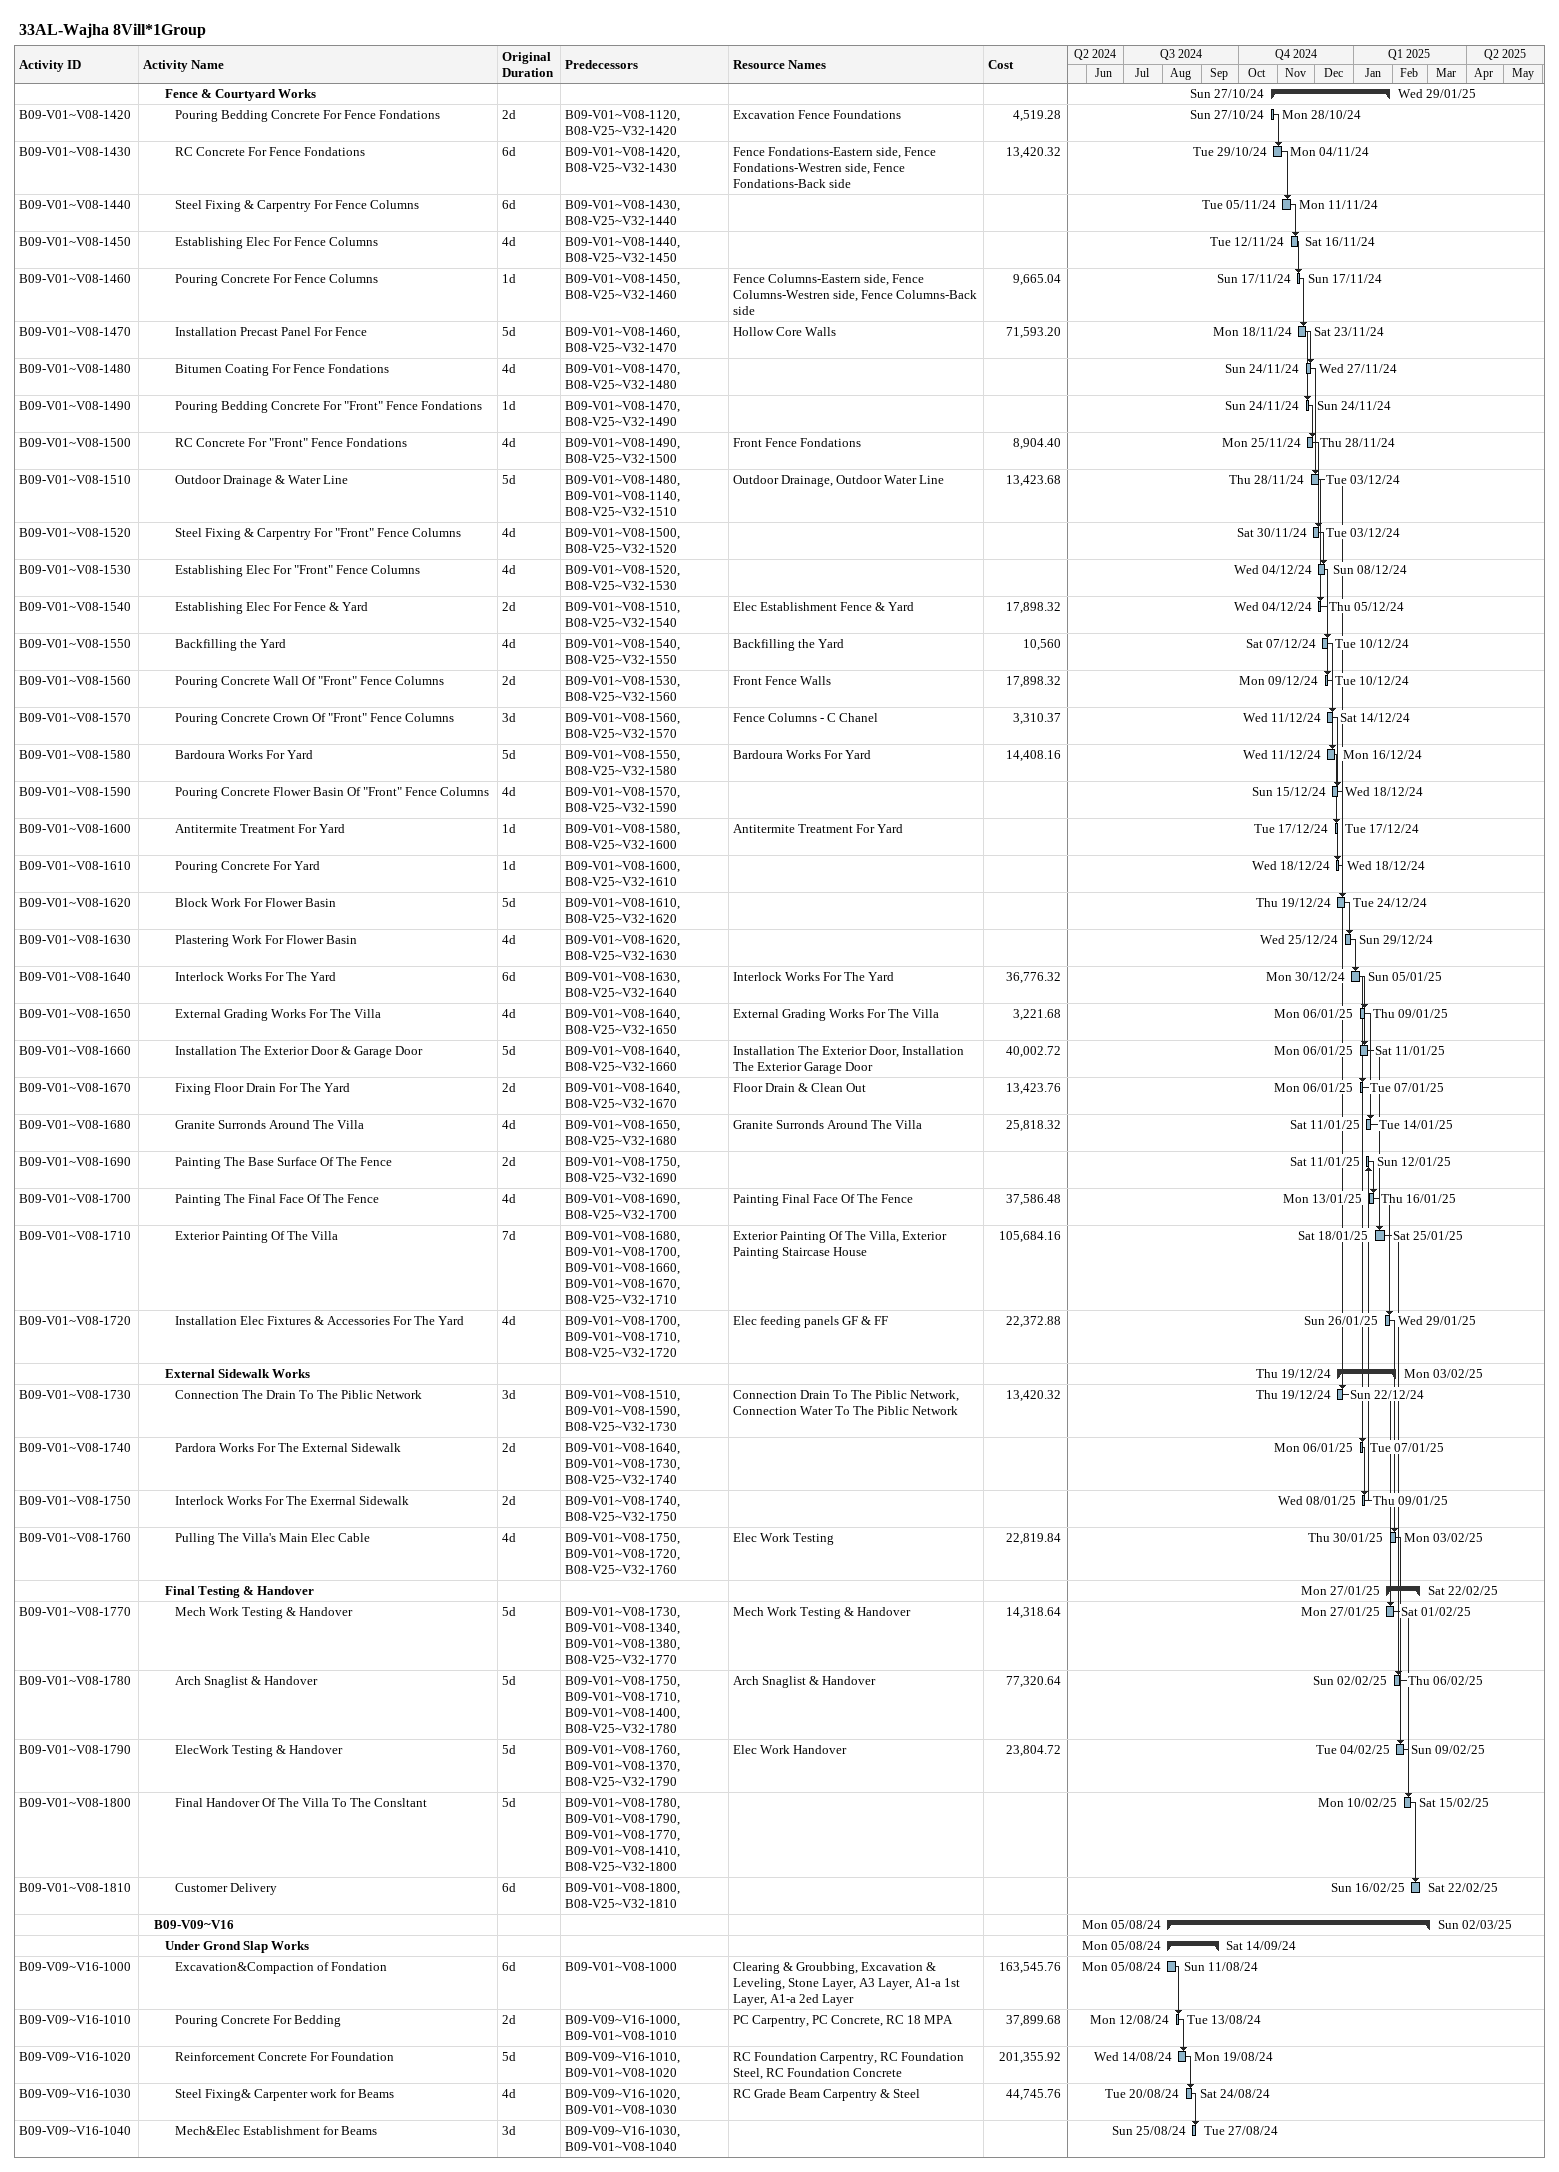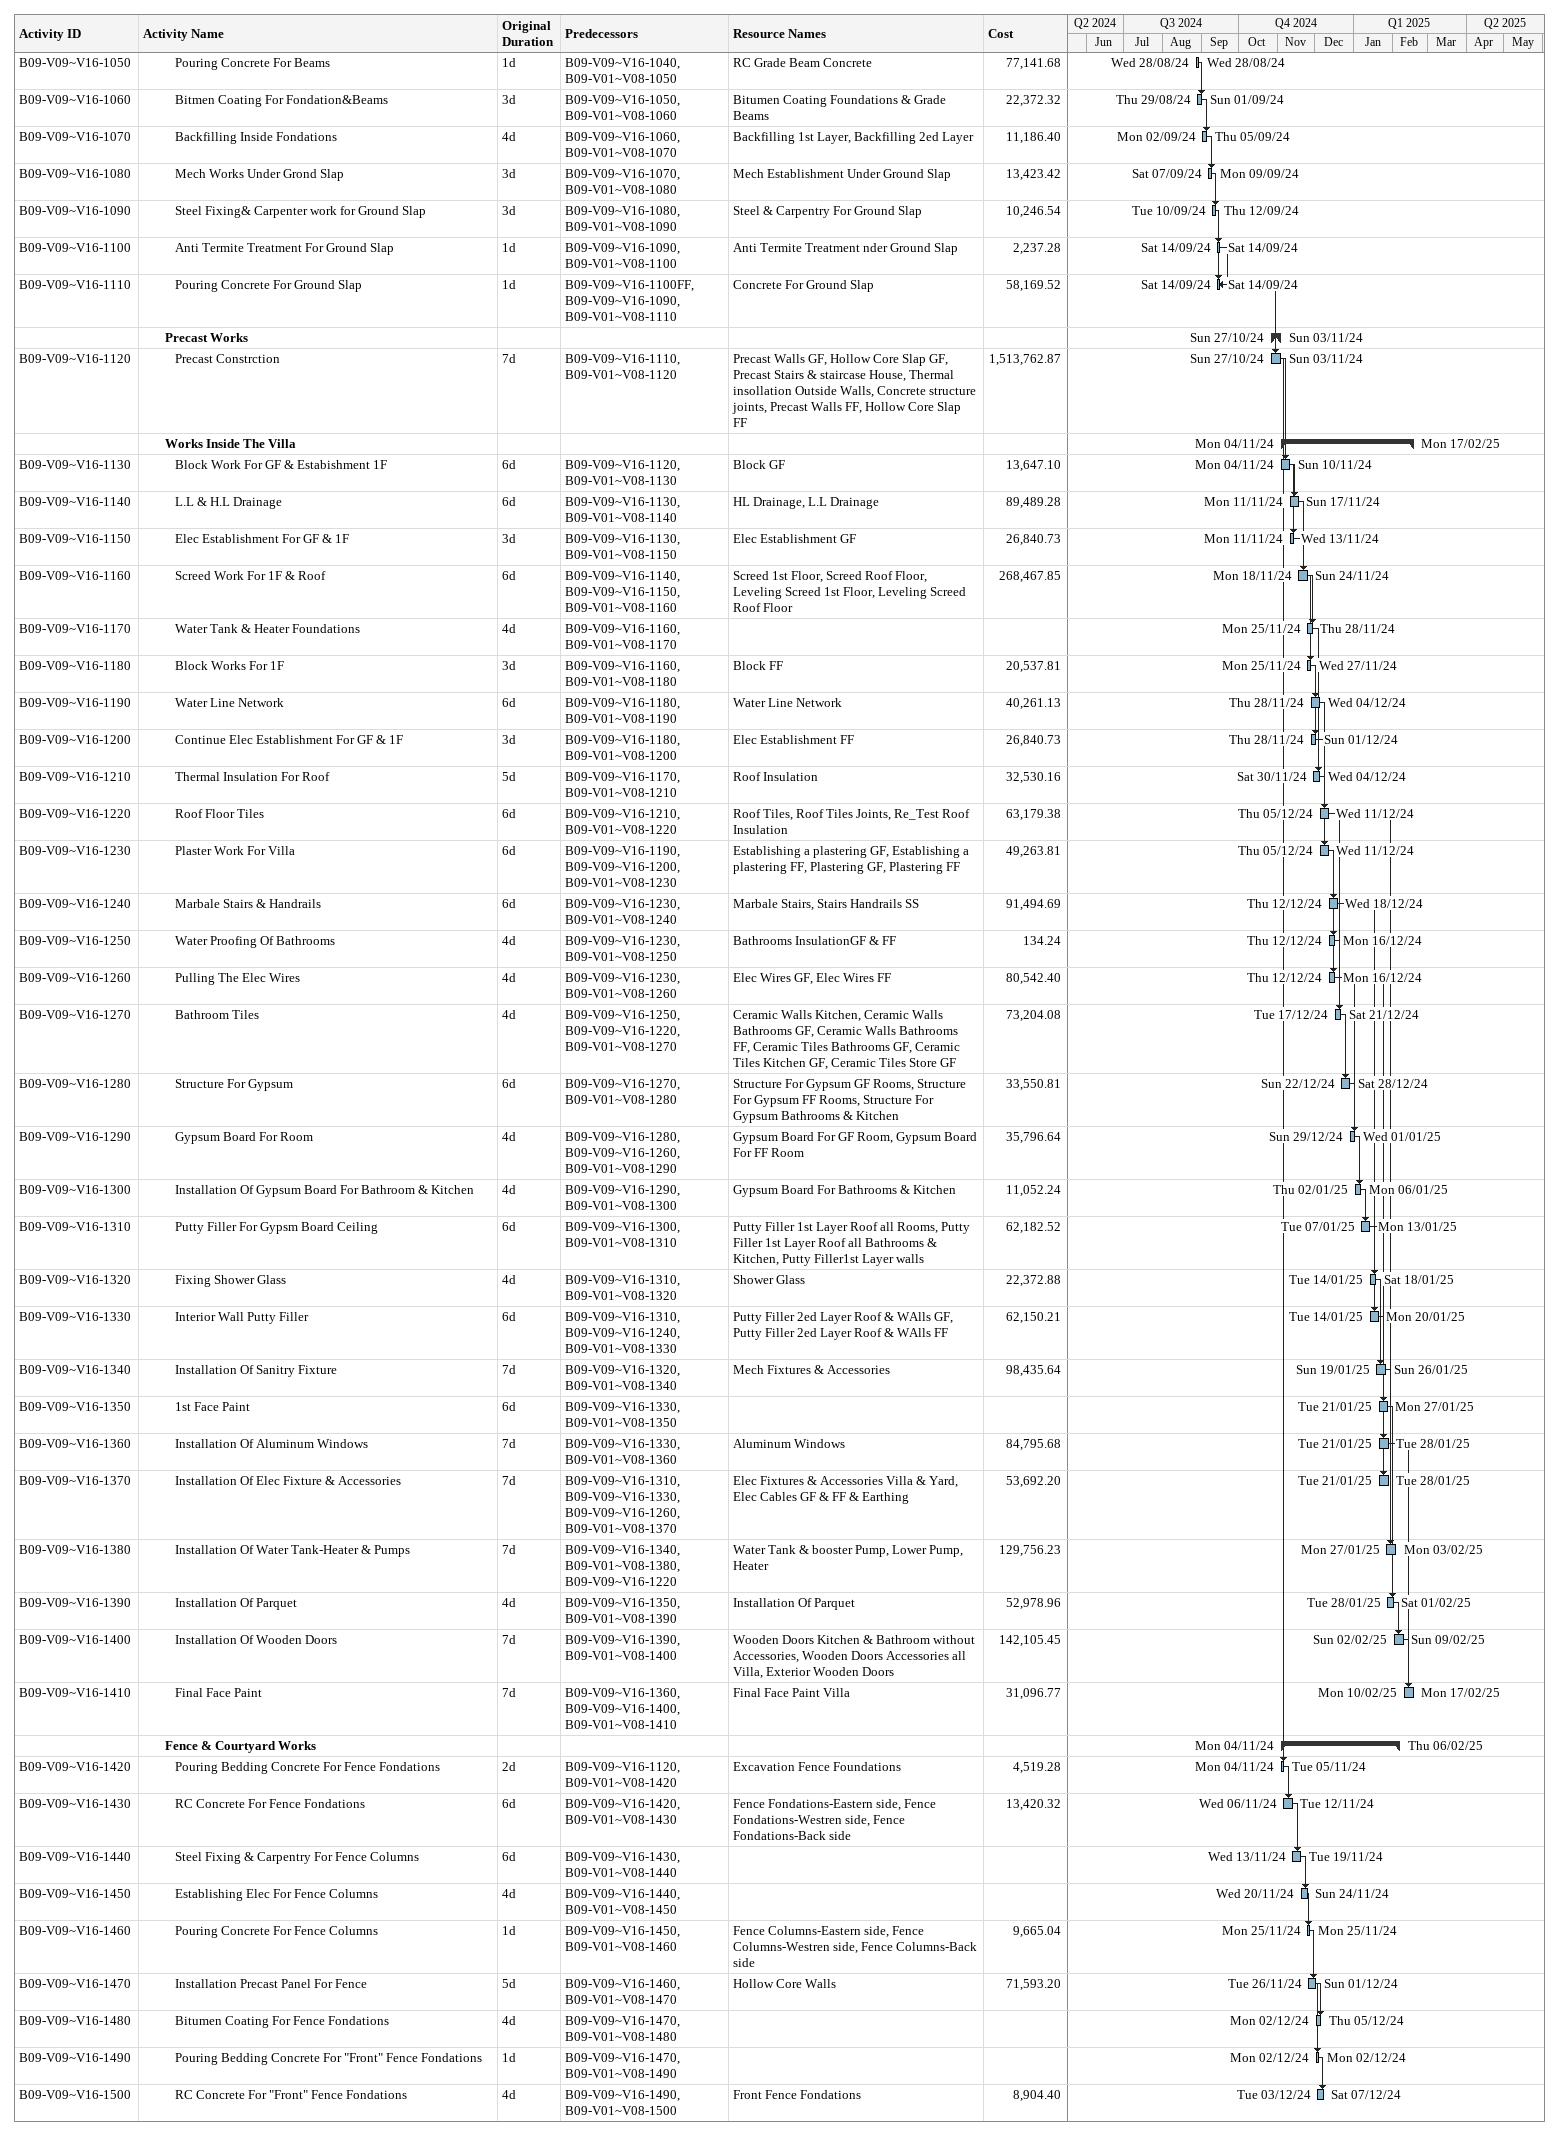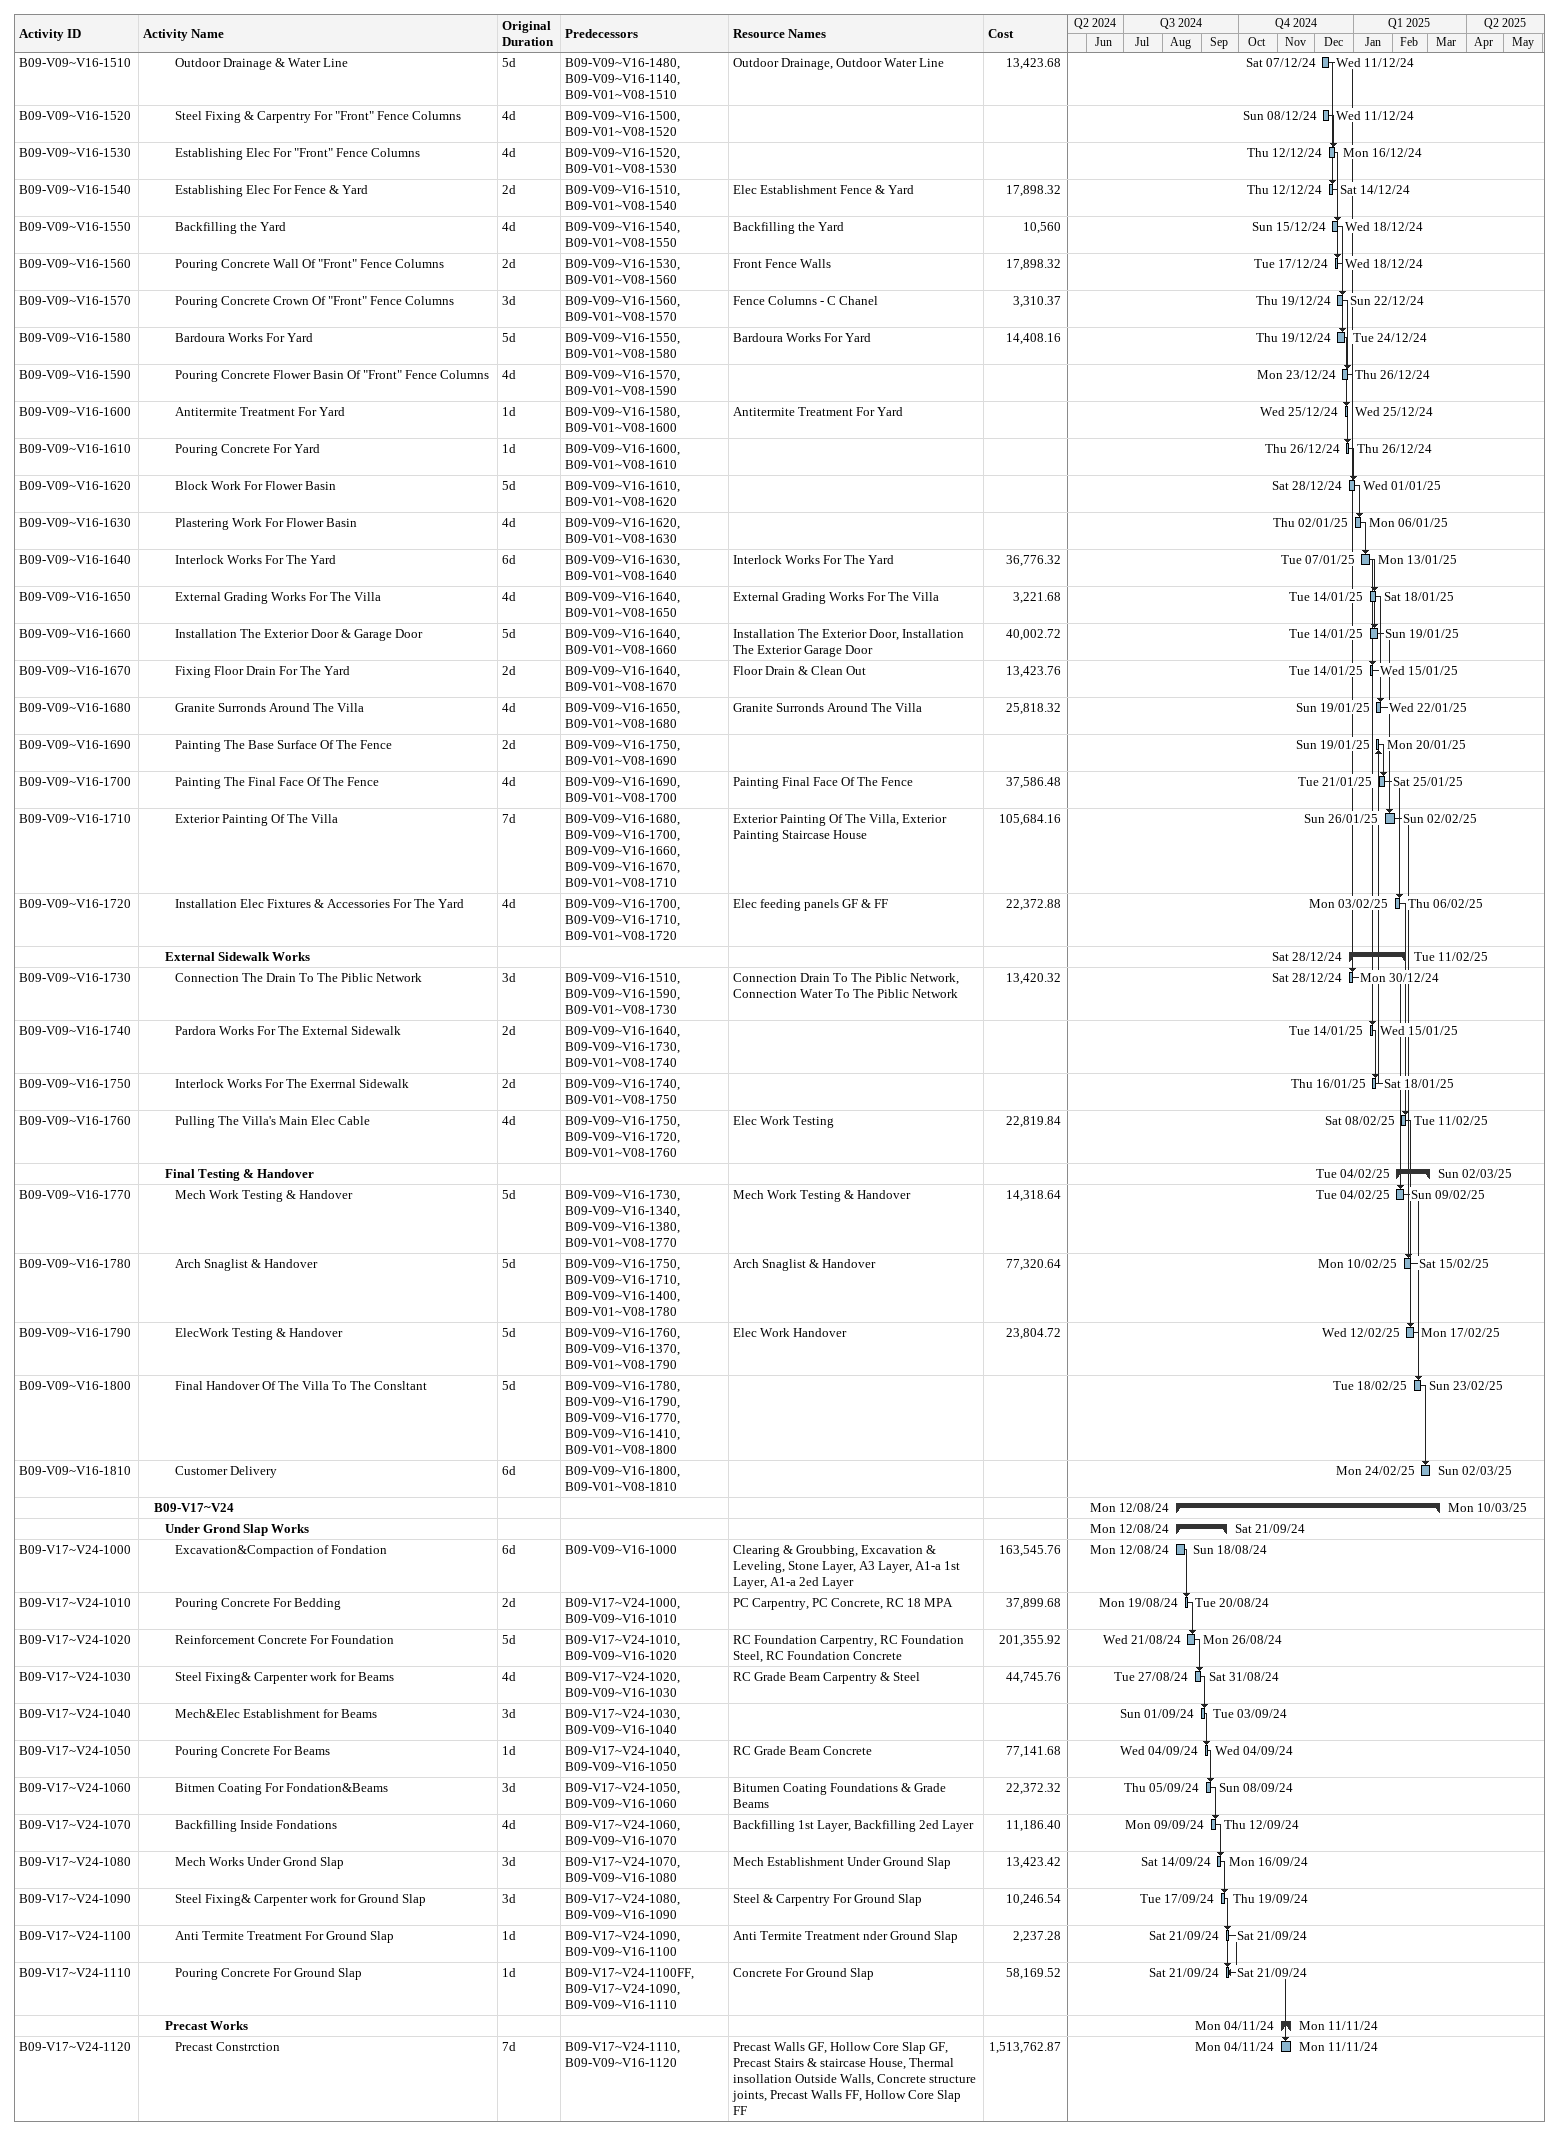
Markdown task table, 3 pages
33AL-Wajha 8Vill*1Group

| ID | Level | Task | Original duration | Start | Finish | Predecessors | Resources | Cost |
|---|---|---|---|---|---|---|---|---|
|  | 3 | **Fence & Courtyard Works** |  | 2024-10-27 | 2025-01-29 |  |  |  |
| B09-V01~V08-1420 | 4 | Pouring Bedding Concrete For Fence Fondations | 2d | 2024-10-27 | 2024-10-28 | B09-V01~V08-1120, B08-V25~V32-1420 | Excavation Fence Foundations | 4519.28 |
| B09-V01~V08-1430 | 4 | RC Concrete For Fence Fondations | 6d | 2024-10-29 | 2024-11-04 | B09-V01~V08-1420, B08-V25~V32-1430 | Fence Fondations-Eastern side, Fence Fondations-Westren side, Fence Fondations-Back side | 13420.32 |
| B09-V01~V08-1440 | 4 | Steel Fixing & Carpentry For Fence Columns | 6d | 2024-11-05 | 2024-11-11 | B09-V01~V08-1430, B08-V25~V32-1440 |  |  |
| B09-V01~V08-1450 | 4 | Establishing Elec For Fence Columns | 4d | 2024-11-12 | 2024-11-16 | B09-V01~V08-1440, B08-V25~V32-1450 |  |  |
| B09-V01~V08-1460 | 4 | Pouring Concrete For Fence Columns | 1d | 2024-11-17 | 2024-11-17 | B09-V01~V08-1450, B08-V25~V32-1460 | Fence Columns-Eastern side, Fence Columns-Westren side, Fence Columns-Back side | 9665.04 |
| B09-V01~V08-1470 | 4 | Installation Precast Panel For Fence | 5d | 2024-11-18 | 2024-11-23 | B09-V01~V08-1460, B08-V25~V32-1470 | Hollow Core Walls | 71593.20 |
| B09-V01~V08-1480 | 4 | Bitumen Coating For Fence Fondations | 4d | 2024-11-24 | 2024-11-27 | B09-V01~V08-1470, B08-V25~V32-1480 |  |  |
| B09-V01~V08-1490 | 4 | Pouring Bedding Concrete For "Front" Fence Fondations | 1d | 2024-11-24 | 2024-11-24 | B09-V01~V08-1470, B08-V25~V32-1490 |  |  |
| B09-V01~V08-1500 | 4 | RC Concrete For "Front" Fence Fondations | 4d | 2024-11-25 | 2024-11-28 | B09-V01~V08-1490, B08-V25~V32-1500 | Front Fence Fondations | 8904.40 |
| B09-V01~V08-1510 | 4 | Outdoor Drainage & Water Line | 5d | 2024-11-28 | 2024-12-03 | B09-V01~V08-1480, B09-V01~V08-1140, B08-V25~V32-1510 | Outdoor Drainage, Outdoor Water Line | 13423.68 |
| B09-V01~V08-1520 | 4 | Steel Fixing & Carpentry For "Front" Fence Columns | 4d | 2024-11-30 | 2024-12-03 | B09-V01~V08-1500, B08-V25~V32-1520 |  |  |
| B09-V01~V08-1530 | 4 | Establishing Elec For "Front" Fence Columns | 4d | 2024-12-04 | 2024-12-08 | B09-V01~V08-1520, B08-V25~V32-1530 |  |  |
| B09-V01~V08-1540 | 4 | Establishing Elec For Fence & Yard | 2d | 2024-12-04 | 2024-12-05 | B09-V01~V08-1510, B08-V25~V32-1540 | Elec Establishment Fence & Yard | 17898.32 |
| B09-V01~V08-1550 | 4 | Backfilling the Yard | 4d | 2024-12-07 | 2024-12-10 | B09-V01~V08-1540, B08-V25~V32-1550 | Backfilling the Yard | 10560 |
| B09-V01~V08-1560 | 4 | Pouring Concrete Wall Of "Front" Fence Columns | 2d | 2024-12-09 | 2024-12-10 | B09-V01~V08-1530, B08-V25~V32-1560 | Front Fence Walls | 17898.32 |
| B09-V01~V08-1570 | 4 | Pouring Concrete Crown Of "Front" Fence Columns | 3d | 2024-12-11 | 2024-12-14 | B09-V01~V08-1560, B08-V25~V32-1570 | Fence Columns - C Chanel | 3310.37 |
| B09-V01~V08-1580 | 4 | Bardoura Works For Yard | 5d | 2024-12-11 | 2024-12-16 | B09-V01~V08-1550, B08-V25~V32-1580 | Bardoura Works For Yard | 14408.16 |
| B09-V01~V08-1590 | 4 | Pouring Concrete Flower Basin Of "Front" Fence Columns | 4d | 2024-12-15 | 2024-12-18 | B09-V01~V08-1570, B08-V25~V32-1590 |  |  |
| B09-V01~V08-1600 | 4 | Antitermite Treatment For Yard | 1d | 2024-12-17 | 2024-12-17 | B09-V01~V08-1580, B08-V25~V32-1600 | Antitermite Treatment For Yard |  |
| B09-V01~V08-1610 | 4 | Pouring Concrete For Yard | 1d | 2024-12-18 | 2024-12-18 | B09-V01~V08-1600, B08-V25~V32-1610 |  |  |
| B09-V01~V08-1620 | 4 | Block Work For Flower Basin | 5d | 2024-12-19 | 2024-12-24 | B09-V01~V08-1610, B08-V25~V32-1620 |  |  |
| B09-V01~V08-1630 | 4 | Plastering Work For Flower Basin | 4d | 2024-12-25 | 2024-12-29 | B09-V01~V08-1620, B08-V25~V32-1630 |  |  |
| B09-V01~V08-1640 | 4 | Interlock Works For The Yard | 6d | 2024-12-30 | 2025-01-05 | B09-V01~V08-1630, B08-V25~V32-1640 | Interlock Works For The Yard | 36776.32 |
| B09-V01~V08-1650 | 4 | External Grading Works For The Villa | 4d | 2025-01-06 | 2025-01-09 | B09-V01~V08-1640, B08-V25~V32-1650 | External Grading Works For The Villa | 3221.68 |
| B09-V01~V08-1660 | 4 | Installation The Exterior Door & Garage Door | 5d | 2025-01-06 | 2025-01-11 | B09-V01~V08-1640, B08-V25~V32-1660 | Installation The Exterior Door, Installation The Exterior Garage Door | 40002.72 |
| B09-V01~V08-1670 | 4 | Fixing Floor Drain For The Yard | 2d | 2025-01-06 | 2025-01-07 | B09-V01~V08-1640, B08-V25~V32-1670 | Floor Drain & Clean Out | 13423.76 |
| B09-V01~V08-1680 | 4 | Granite Surronds Around The Villa | 4d | 2025-01-11 | 2025-01-14 | B09-V01~V08-1650, B08-V25~V32-1680 | Granite Surronds Around The Villa | 25818.32 |
| B09-V01~V08-1690 | 4 | Painting The Base Surface Of The Fence | 2d | 2025-01-11 | 2025-01-12 | B09-V01~V08-1750, B08-V25~V32-1690 |  |  |
| B09-V01~V08-1700 | 4 | Painting The Final Face Of The Fence | 4d | 2025-01-13 | 2025-01-16 | B09-V01~V08-1690, B08-V25~V32-1700 | Painting Final Face Of The Fence | 37586.48 |
| B09-V01~V08-1710 | 4 | Exterior Painting Of The Villa | 7d | 2025-01-18 | 2025-01-25 | B09-V01~V08-1680, B09-V01~V08-1700, B09-V01~V08-1660, B09-V01~V08-1670, B08-V25~V32-1710 | Exterior Painting Of The Villa, Exterior Painting Staircase House | 105684.16 |
| B09-V01~V08-1720 | 4 | Installation Elec Fixtures & Accessories For The Yard | 4d | 2025-01-26 | 2025-01-29 | B09-V01~V08-1700, B09-V01~V08-1710, B08-V25~V32-1720 | Elec feeding panels GF & FF | 22372.88 |
|  | 3 | **External Sidewalk Works** |  | 2024-12-19 | 2025-02-03 |  |  |  |
| B09-V01~V08-1730 | 4 | Connection The Drain To The Piblic Network | 3d | 2024-12-19 | 2024-12-22 | B09-V01~V08-1510, B09-V01~V08-1590, B08-V25~V32-1730 | Connection Drain To The Piblic Network, Connection Water To The Piblic Network | 13420.32 |
| B09-V01~V08-1740 | 4 | Pardora Works For The External Sidewalk | 2d | 2025-01-06 | 2025-01-07 | B09-V01~V08-1640, B09-V01~V08-1730, B08-V25~V32-1740 |  |  |
| B09-V01~V08-1750 | 4 | Interlock Works For The Exerrnal Sidewalk | 2d | 2025-01-08 | 2025-01-09 | B09-V01~V08-1740, B08-V25~V32-1750 |  |  |
| B09-V01~V08-1760 | 4 | Pulling The Villa's Main Elec Cable | 4d | 2025-01-30 | 2025-02-03 | B09-V01~V08-1750, B09-V01~V08-1720, B08-V25~V32-1760 | Elec Work Testing | 22819.84 |
|  | 3 | **Final Testing & Handover** |  | 2025-01-27 | 2025-02-22 |  |  |  |
| B09-V01~V08-1770 | 4 | Mech Work Testing & Handover | 5d | 2025-01-27 | 2025-02-01 | B09-V01~V08-1730, B09-V01~V08-1340, B09-V01~V08-1380, B08-V25~V32-1770 | Mech Work Testing & Handover | 14318.64 |
| B09-V01~V08-1780 | 4 | Arch Snaglist & Handover | 5d | 2025-02-02 | 2025-02-06 | B09-V01~V08-1750, B09-V01~V08-1710, B09-V01~V08-1400, B08-V25~V32-1780 | Arch Snaglist & Handover | 77320.64 |
| B09-V01~V08-1790 | 4 | ElecWork Testing & Handover | 5d | 2025-02-04 | 2025-02-09 | B09-V01~V08-1760, B09-V01~V08-1370, B08-V25~V32-1790 | Elec Work Handover | 23804.72 |
| B09-V01~V08-1800 | 4 | Final Handover Of The Villa To The Consltant | 5d | 2025-02-10 | 2025-02-15 | B09-V01~V08-1780, B09-V01~V08-1790, B09-V01~V08-1770, B09-V01~V08-1410, B08-V25~V32-1800 |  |  |
| B09-V01~V08-1810 | 4 | Customer Delivery | 6d | 2025-02-16 | 2025-02-22 | B09-V01~V08-1800, B08-V25~V32-1810 |  |  |
|  | 2 | **B09-V09~V16** |  | 2024-08-05 | 2025-03-02 |  |  |  |
|  | 3 | **Under Grond Slap Works** |  | 2024-08-05 | 2024-09-14 |  |  |  |
| B09-V09~V16-1000 | 4 | Excavation&Compaction of Fondation | 6d | 2024-08-05 | 2024-08-11 | B09-V01~V08-1000 | Clearing & Groubbing, Excavation & Leveling, Stone Layer, A3 Layer, A1-a 1st Layer, A1-a 2ed Layer | 163545.76 |
| B09-V09~V16-1010 | 4 | Pouring Concrete For Bedding | 2d | 2024-08-12 | 2024-08-13 | B09-V09~V16-1000, B09-V01~V08-1010 | PC Carpentry, PC Concrete, RC 18 MPA | 37899.68 |
| B09-V09~V16-1020 | 4 | Reinforcement Concrete For Foundation | 5d | 2024-08-14 | 2024-08-19 | B09-V09~V16-1010, B09-V01~V08-1020 | RC Foundation Carpentry, RC Foundation Steel, RC Foundation Concrete | 201355.92 |
| B09-V09~V16-1030 | 4 | Steel Fixing& Carpenter work for Beams | 4d | 2024-08-20 | 2024-08-24 | B09-V09~V16-1020, B09-V01~V08-1030 | RC Grade Beam Carpentry & Steel | 44745.76 |
| B09-V09~V16-1040 | 4 | Mech&Elec Establishment for Beams | 3d | 2024-08-25 | 2024-08-27 | B09-V09~V16-1030, B09-V01~V08-1040 |  |  |
| B09-V09~V16-1050 | 4 | Pouring Concrete For Beams | 1d | 2024-08-28 | 2024-08-28 | B09-V09~V16-1040, B09-V01~V08-1050 | RC Grade Beam Concrete | 77141.68 |
| B09-V09~V16-1060 | 4 | Bitmen Coating For Fondation&Beams | 3d | 2024-08-29 | 2024-09-01 | B09-V09~V16-1050, B09-V01~V08-1060 | Bitumen Coating Foundations & Grade Beams | 22372.32 |
| B09-V09~V16-1070 | 4 | Backfilling Inside Fondations | 4d | 2024-09-02 | 2024-09-05 | B09-V09~V16-1060, B09-V01~V08-1070 | Backfilling 1st Layer, Backfilling 2ed Layer | 11186.40 |
| B09-V09~V16-1080 | 4 | Mech Works Under Grond Slap | 3d | 2024-09-07 | 2024-09-09 | B09-V09~V16-1070, B09-V01~V08-1080 | Mech Establishment Under Ground Slap | 13423.42 |
| B09-V09~V16-1090 | 4 | Steel Fixing& Carpenter work for Ground Slap | 3d | 2024-09-10 | 2024-09-12 | B09-V09~V16-1080, B09-V01~V08-1090 | Steel & Carpentry For Ground Slap | 10246.54 |
| B09-V09~V16-1100 | 4 | Anti Termite Treatment For Ground Slap | 1d | 2024-09-14 | 2024-09-14 | B09-V09~V16-1090, B09-V01~V08-1100 | Anti Termite Treatment nder Ground Slap | 2237.28 |
| B09-V09~V16-1110 | 4 | Pouring Concrete For Ground Slap | 1d | 2024-09-14 | 2024-09-14 | B09-V09~V16-1100FF, B09-V09~V16-1090, B09-V01~V08-1110 | Concrete For Ground Slap | 58169.52 |
|  | 3 | **Precast Works** |  | 2024-10-27 | 2024-11-03 |  |  |  |
| B09-V09~V16-1120 | 4 | Precast Constrction | 7d | 2024-10-27 | 2024-11-03 | B09-V09~V16-1110, B09-V01~V08-1120 | Precast Walls GF, Hollow Core Slap GF, Precast Stairs & staircase House, Thermal insollation Outside Walls, Concrete structure joints, Precast Walls FF, Hollow Core Slap FF | 1513762.87 |
|  | 3 | **Works Inside The Villa** |  | 2024-11-04 | 2025-02-17 |  |  |  |
| B09-V09~V16-1130 | 4 | Block Work For GF & Estabishment 1F | 6d | 2024-11-04 | 2024-11-10 | B09-V09~V16-1120, B09-V01~V08-1130 | Block GF | 13647.10 |
| B09-V09~V16-1140 | 4 | L.L & H.L Drainage | 6d | 2024-11-11 | 2024-11-17 | B09-V09~V16-1130, B09-V01~V08-1140 | HL Drainage, L.L Drainage | 89489.28 |
| B09-V09~V16-1150 | 4 | Elec Establishment For GF & 1F | 3d | 2024-11-11 | 2024-11-13 | B09-V09~V16-1130, B09-V01~V08-1150 | Elec Establishment GF | 26840.73 |
| B09-V09~V16-1160 | 4 | Screed Work For 1F & Roof | 6d | 2024-11-18 | 2024-11-24 | B09-V09~V16-1140, B09-V09~V16-1150, B09-V01~V08-1160 | Screed 1st Floor, Screed Roof Floor, Leveling Screed 1st Floor, Leveling Screed Roof Floor | 268467.85 |
| B09-V09~V16-1170 | 4 | Water Tank & Heater Foundations | 4d | 2024-11-25 | 2024-11-28 | B09-V09~V16-1160, B09-V01~V08-1170 |  |  |
| B09-V09~V16-1180 | 4 | Block Works For 1F | 3d | 2024-11-25 | 2024-11-27 | B09-V09~V16-1160, B09-V01~V08-1180 | Block FF | 20537.81 |
| B09-V09~V16-1190 | 4 | Water Line Network | 6d | 2024-11-28 | 2024-12-04 | B09-V09~V16-1180, B09-V01~V08-1190 | Water Line Network | 40261.13 |
| B09-V09~V16-1200 | 4 | Continue Elec Establishment For GF & 1F | 3d | 2024-11-28 | 2024-12-01 | B09-V09~V16-1180, B09-V01~V08-1200 | Elec Establishment FF | 26840.73 |
| B09-V09~V16-1210 | 4 | Thermal Insulation For Roof | 5d | 2024-11-30 | 2024-12-04 | B09-V09~V16-1170, B09-V01~V08-1210 | Roof Insulation | 32530.16 |
| B09-V09~V16-1220 | 4 | Roof Floor Tiles | 6d | 2024-12-05 | 2024-12-11 | B09-V09~V16-1210, B09-V01~V08-1220 | Roof Tiles, Roof Tiles Joints, Re_Test Roof Insulation | 63179.38 |
| B09-V09~V16-1230 | 4 | Plaster Work For Villa | 6d | 2024-12-05 | 2024-12-11 | B09-V09~V16-1190, B09-V09~V16-1200, B09-V01~V08-1230 | Establishing a plastering GF, Establishing a plastering FF, Plastering GF, Plastering FF | 49263.81 |
| B09-V09~V16-1240 | 4 | Marbale Stairs & Handrails | 6d | 2024-12-12 | 2024-12-18 | B09-V09~V16-1230, B09-V01~V08-1240 | Marbale Stairs, Stairs Handrails SS | 91494.69 |
| B09-V09~V16-1250 | 4 | Water Proofing Of Bathrooms | 4d | 2024-12-12 | 2024-12-16 | B09-V09~V16-1230, B09-V01~V08-1250 | Bathrooms InsulationGF & FF | 134.24 |
| B09-V09~V16-1260 | 4 | Pulling The Elec Wires | 4d | 2024-12-12 | 2024-12-16 | B09-V09~V16-1230, B09-V01~V08-1260 | Elec Wires GF, Elec Wires FF | 80542.40 |
| B09-V09~V16-1270 | 4 | Bathroom Tiles | 4d | 2024-12-17 | 2024-12-21 | B09-V09~V16-1250, B09-V09~V16-1220, B09-V01~V08-1270 | Ceramic Walls Kitchen, Ceramic Walls Bathrooms GF, Ceramic Walls Bathrooms FF, Ceramic Tiles Bathrooms GF, Ceramic Tiles Kitchen GF, Ceramic Tiles Store GF | 73204.08 |
| B09-V09~V16-1280 | 4 | Structure For Gypsum | 6d | 2024-12-22 | 2024-12-28 | B09-V09~V16-1270, B09-V01~V08-1280 | Structure For Gypsum GF Rooms, Structure For Gypsum FF Rooms, Structure For Gypsum Bathrooms & Kitchen | 33550.81 |
| B09-V09~V16-1290 | 4 | Gypsum Board For Room | 4d | 2024-12-29 | 2025-01-01 | B09-V09~V16-1280, B09-V09~V16-1260, B09-V01~V08-1290 | Gypsum Board For GF Room, Gypsum Board For FF Room | 35796.64 |
| B09-V09~V16-1300 | 4 | Installation Of Gypsum Board For Bathroom & Kitchen | 4d | 2025-01-02 | 2025-01-06 | B09-V09~V16-1290, B09-V01~V08-1300 | Gypsum Board For Bathrooms & Kitchen | 11052.24 |
| B09-V09~V16-1310 | 4 | Putty Filler For Gypsm Board Ceiling | 6d | 2025-01-07 | 2025-01-13 | B09-V09~V16-1300, B09-V01~V08-1310 | Putty Filler 1st Layer Roof all Rooms, Putty Filler 1st Layer Roof all Bathrooms & Kitchen, Putty Filler1st Layer walls | 62182.52 |
| B09-V09~V16-1320 | 4 | Fixing Shower Glass | 4d | 2025-01-14 | 2025-01-18 | B09-V09~V16-1310, B09-V01~V08-1320 | Shower Glass | 22372.88 |
| B09-V09~V16-1330 | 4 | Interior Wall Putty Filler | 6d | 2025-01-14 | 2025-01-20 | B09-V09~V16-1310, B09-V09~V16-1240, B09-V01~V08-1330 | Putty Filler 2ed Layer Roof & WAlls GF, Putty Filler 2ed Layer Roof & WAlls FF | 62150.21 |
| B09-V09~V16-1340 | 4 | Installation Of Sanitry Fixture | 7d | 2025-01-19 | 2025-01-26 | B09-V09~V16-1320, B09-V01~V08-1340 | Mech Fixtures & Accessories | 98435.64 |
| B09-V09~V16-1350 | 4 | 1st Face Paint | 6d | 2025-01-21 | 2025-01-27 | B09-V09~V16-1330, B09-V01~V08-1350 |  |  |
| B09-V09~V16-1360 | 4 | Installation Of Aluminum Windows | 7d | 2025-01-21 | 2025-01-28 | B09-V09~V16-1330, B09-V01~V08-1360 | Aluminum Windows | 84795.68 |
| B09-V09~V16-1370 | 4 | Installation Of Elec Fixture & Accessories | 7d | 2025-01-21 | 2025-01-28 | B09-V09~V16-1310, B09-V09~V16-1330, B09-V09~V16-1260, B09-V01~V08-1370 | Elec Fixtures & Accessories Villa & Yard, Elec Cables GF & FF & Earthing | 53692.20 |
| B09-V09~V16-1380 | 4 | Installation Of Water Tank-Heater & Pumps | 7d | 2025-01-27 | 2025-02-03 | B09-V09~V16-1340, B09-V01~V08-1380, B09-V09~V16-1220 | Water Tank & booster Pump, Lower Pump, Heater | 129756.23 |
| B09-V09~V16-1390 | 4 | Installation Of Parquet | 4d | 2025-01-28 | 2025-02-01 | B09-V09~V16-1350, B09-V01~V08-1390 | Installation Of Parquet | 52978.96 |
| B09-V09~V16-1400 | 4 | Installation Of Wooden Doors | 7d | 2025-02-02 | 2025-02-09 | B09-V09~V16-1390, B09-V01~V08-1400 | Wooden Doors Kitchen & Bathroom without Accessories, Wooden Doors Accessories all Villa, Exterior Wooden Doors | 142105.45 |
| B09-V09~V16-1410 | 4 | Final Face Paint | 7d | 2025-02-10 | 2025-02-17 | B09-V09~V16-1360, B09-V09~V16-1400, B09-V01~V08-1410 | Final Face Paint Villa | 31096.77 |
|  | 3 | **Fence & Courtyard Works** |  | 2024-11-04 | 2025-02-06 |  |  |  |
| B09-V09~V16-1420 | 4 | Pouring Bedding Concrete For Fence Fondations | 2d | 2024-11-04 | 2024-11-05 | B09-V09~V16-1120, B09-V01~V08-1420 | Excavation Fence Foundations | 4519.28 |
| B09-V09~V16-1430 | 4 | RC Concrete For Fence Fondations | 6d | 2024-11-06 | 2024-11-12 | B09-V09~V16-1420, B09-V01~V08-1430 | Fence Fondations-Eastern side, Fence Fondations-Westren side, Fence Fondations-Back side | 13420.32 |
| B09-V09~V16-1440 | 4 | Steel Fixing & Carpentry For Fence Columns | 6d | 2024-11-13 | 2024-11-19 | B09-V09~V16-1430, B09-V01~V08-1440 |  |  |
| B09-V09~V16-1450 | 4 | Establishing Elec For Fence Columns | 4d | 2024-11-20 | 2024-11-24 | B09-V09~V16-1440, B09-V01~V08-1450 |  |  |
| B09-V09~V16-1460 | 4 | Pouring Concrete For Fence Columns | 1d | 2024-11-25 | 2024-11-25 | B09-V09~V16-1450, B09-V01~V08-1460 | Fence Columns-Eastern side, Fence Columns-Westren side, Fence Columns-Back side | 9665.04 |
| B09-V09~V16-1470 | 4 | Installation Precast Panel For Fence | 5d | 2024-11-26 | 2024-12-01 | B09-V09~V16-1460, B09-V01~V08-1470 | Hollow Core Walls | 71593.20 |
| B09-V09~V16-1480 | 4 | Bitumen Coating For Fence Fondations | 4d | 2024-12-02 | 2024-12-05 | B09-V09~V16-1470, B09-V01~V08-1480 |  |  |
| B09-V09~V16-1490 | 4 | Pouring Bedding Concrete For "Front" Fence Fondations | 1d | 2024-12-02 | 2024-12-02 | B09-V09~V16-1470, B09-V01~V08-1490 |  |  |
| B09-V09~V16-1500 | 4 | RC Concrete For "Front" Fence Fondations | 4d | 2024-12-03 | 2024-12-07 | B09-V09~V16-1490, B09-V01~V08-1500 | Front Fence Fondations | 8904.40 |
| B09-V09~V16-1510 | 4 | Outdoor Drainage & Water Line | 5d | 2024-12-07 | 2024-12-11 | B09-V09~V16-1480, B09-V09~V16-1140, B09-V01~V08-1510 | Outdoor Drainage, Outdoor Water Line | 13423.68 |
| B09-V09~V16-1520 | 4 | Steel Fixing & Carpentry For "Front" Fence Columns | 4d | 2024-12-08 | 2024-12-11 | B09-V09~V16-1500, B09-V01~V08-1520 |  |  |
| B09-V09~V16-1530 | 4 | Establishing Elec For "Front" Fence Columns | 4d | 2024-12-12 | 2024-12-16 | B09-V09~V16-1520, B09-V01~V08-1530 |  |  |
| B09-V09~V16-1540 | 4 | Establishing Elec For Fence & Yard | 2d | 2024-12-12 | 2024-12-14 | B09-V09~V16-1510, B09-V01~V08-1540 | Elec Establishment Fence & Yard | 17898.32 |
| B09-V09~V16-1550 | 4 | Backfilling the Yard | 4d | 2024-12-15 | 2024-12-18 | B09-V09~V16-1540, B09-V01~V08-1550 | Backfilling the Yard | 10560 |
| B09-V09~V16-1560 | 4 | Pouring Concrete Wall Of "Front" Fence Columns | 2d | 2024-12-17 | 2024-12-18 | B09-V09~V16-1530, B09-V01~V08-1560 | Front Fence Walls | 17898.32 |
| B09-V09~V16-1570 | 4 | Pouring Concrete Crown Of "Front" Fence Columns | 3d | 2024-12-19 | 2024-12-22 | B09-V09~V16-1560, B09-V01~V08-1570 | Fence Columns - C Chanel | 3310.37 |
| B09-V09~V16-1580 | 4 | Bardoura Works For Yard | 5d | 2024-12-19 | 2024-12-24 | B09-V09~V16-1550, B09-V01~V08-1580 | Bardoura Works For Yard | 14408.16 |
| B09-V09~V16-1590 | 4 | Pouring Concrete Flower Basin Of "Front" Fence Columns | 4d | 2024-12-23 | 2024-12-26 | B09-V09~V16-1570, B09-V01~V08-1590 |  |  |
| B09-V09~V16-1600 | 4 | Antitermite Treatment For Yard | 1d | 2024-12-25 | 2024-12-25 | B09-V09~V16-1580, B09-V01~V08-1600 | Antitermite Treatment For Yard |  |
| B09-V09~V16-1610 | 4 | Pouring Concrete For Yard | 1d | 2024-12-26 | 2024-12-26 | B09-V09~V16-1600, B09-V01~V08-1610 |  |  |
| B09-V09~V16-1620 | 4 | Block Work For Flower Basin | 5d | 2024-12-28 | 2025-01-01 | B09-V09~V16-1610, B09-V01~V08-1620 |  |  |
| B09-V09~V16-1630 | 4 | Plastering Work For Flower Basin | 4d | 2025-01-02 | 2025-01-06 | B09-V09~V16-1620, B09-V01~V08-1630 |  |  |
| B09-V09~V16-1640 | 4 | Interlock Works For The Yard | 6d | 2025-01-07 | 2025-01-13 | B09-V09~V16-1630, B09-V01~V08-1640 | Interlock Works For The Yard | 36776.32 |
| B09-V09~V16-1650 | 4 | External Grading Works For The Villa | 4d | 2025-01-14 | 2025-01-18 | B09-V09~V16-1640, B09-V01~V08-1650 | External Grading Works For The Villa | 3221.68 |
| B09-V09~V16-1660 | 4 | Installation The Exterior Door & Garage Door | 5d | 2025-01-14 | 2025-01-19 | B09-V09~V16-1640, B09-V01~V08-1660 | Installation The Exterior Door, Installation The Exterior Garage Door | 40002.72 |
| B09-V09~V16-1670 | 4 | Fixing Floor Drain For The Yard | 2d | 2025-01-14 | 2025-01-15 | B09-V09~V16-1640, B09-V01~V08-1670 | Floor Drain & Clean Out | 13423.76 |
| B09-V09~V16-1680 | 4 | Granite Surronds Around The Villa | 4d | 2025-01-19 | 2025-01-22 | B09-V09~V16-1650, B09-V01~V08-1680 | Granite Surronds Around The Villa | 25818.32 |
| B09-V09~V16-1690 | 4 | Painting The Base Surface Of The Fence | 2d | 2025-01-19 | 2025-01-20 | B09-V09~V16-1750, B09-V01~V08-1690 |  |  |
| B09-V09~V16-1700 | 4 | Painting The Final Face Of The Fence | 4d | 2025-01-21 | 2025-01-25 | B09-V09~V16-1690, B09-V01~V08-1700 | Painting Final Face Of The Fence | 37586.48 |
| B09-V09~V16-1710 | 4 | Exterior Painting Of The Villa | 7d | 2025-01-26 | 2025-02-02 | B09-V09~V16-1680, B09-V09~V16-1700, B09-V09~V16-1660, B09-V09~V16-1670, B09-V01~V08-1710 | Exterior Painting Of The Villa, Exterior Painting Staircase House | 105684.16 |
| B09-V09~V16-1720 | 4 | Installation Elec Fixtures & Accessories For The Yard | 4d | 2025-02-03 | 2025-02-06 | B09-V09~V16-1700, B09-V09~V16-1710, B09-V01~V08-1720 | Elec feeding panels GF & FF | 22372.88 |
|  | 3 | **External Sidewalk Works** |  | 2024-12-28 | 2025-02-11 |  |  |  |
| B09-V09~V16-1730 | 4 | Connection The Drain To The Piblic Network | 3d | 2024-12-28 | 2024-12-30 | B09-V09~V16-1510, B09-V09~V16-1590, B09-V01~V08-1730 | Connection Drain To The Piblic Network, Connection Water To The Piblic Network | 13420.32 |
| B09-V09~V16-1740 | 4 | Pardora Works For The External Sidewalk | 2d | 2025-01-14 | 2025-01-15 | B09-V09~V16-1640, B09-V09~V16-1730, B09-V01~V08-1740 |  |  |
| B09-V09~V16-1750 | 4 | Interlock Works For The Exerrnal Sidewalk | 2d | 2025-01-16 | 2025-01-18 | B09-V09~V16-1740, B09-V01~V08-1750 |  |  |
| B09-V09~V16-1760 | 4 | Pulling The Villa's Main Elec Cable | 4d | 2025-02-08 | 2025-02-11 | B09-V09~V16-1750, B09-V09~V16-1720, B09-V01~V08-1760 | Elec Work Testing | 22819.84 |
|  | 3 | **Final Testing & Handover** |  | 2025-02-04 | 2025-03-02 |  |  |  |
| B09-V09~V16-1770 | 4 | Mech Work Testing & Handover | 5d | 2025-02-04 | 2025-02-09 | B09-V09~V16-1730, B09-V09~V16-1340, B09-V09~V16-1380, B09-V01~V08-1770 | Mech Work Testing & Handover | 14318.64 |
| B09-V09~V16-1780 | 4 | Arch Snaglist & Handover | 5d | 2025-02-10 | 2025-02-15 | B09-V09~V16-1750, B09-V09~V16-1710, B09-V09~V16-1400, B09-V01~V08-1780 | Arch Snaglist & Handover | 77320.64 |
| B09-V09~V16-1790 | 4 | ElecWork Testing & Handover | 5d | 2025-02-12 | 2025-02-17 | B09-V09~V16-1760, B09-V09~V16-1370, B09-V01~V08-1790 | Elec Work Handover | 23804.72 |
| B09-V09~V16-1800 | 4 | Final Handover Of The Villa To The Consltant | 5d | 2025-02-18 | 2025-02-23 | B09-V09~V16-1780, B09-V09~V16-1790, B09-V09~V16-1770, B09-V09~V16-1410, B09-V01~V08-1800 |  |  |
| B09-V09~V16-1810 | 4 | Customer Delivery | 6d | 2025-02-24 | 2025-03-02 | B09-V09~V16-1800, B09-V01~V08-1810 |  |  |
|  | 2 | **B09-V17~V24** |  | 2024-08-12 | 2025-03-10 |  |  |  |
|  | 3 | **Under Grond Slap Works** |  | 2024-08-12 | 2024-09-21 |  |  |  |
| B09-V17~V24-1000 | 4 | Excavation&Compaction of Fondation | 6d | 2024-08-12 | 2024-08-18 | B09-V09~V16-1000 | Clearing & Groubbing, Excavation & Leveling, Stone Layer, A3 Layer, A1-a 1st Layer, A1-a 2ed Layer | 163545.76 |
| B09-V17~V24-1010 | 4 | Pouring Concrete For Bedding | 2d | 2024-08-19 | 2024-08-20 | B09-V17~V24-1000, B09-V09~V16-1010 | PC Carpentry, PC Concrete, RC 18 MPA | 37899.68 |
| B09-V17~V24-1020 | 4 | Reinforcement Concrete For Foundation | 5d | 2024-08-21 | 2024-08-26 | B09-V17~V24-1010, B09-V09~V16-1020 | RC Foundation Carpentry, RC Foundation Steel, RC Foundation Concrete | 201355.92 |
| B09-V17~V24-1030 | 4 | Steel Fixing& Carpenter work for Beams | 4d | 2024-08-27 | 2024-08-31 | B09-V17~V24-1020, B09-V09~V16-1030 | RC Grade Beam Carpentry & Steel | 44745.76 |
| B09-V17~V24-1040 | 4 | Mech&Elec Establishment for Beams | 3d | 2024-09-01 | 2024-09-03 | B09-V17~V24-1030, B09-V09~V16-1040 |  |  |
| B09-V17~V24-1050 | 4 | Pouring Concrete For Beams | 1d | 2024-09-04 | 2024-09-04 | B09-V17~V24-1040, B09-V09~V16-1050 | RC Grade Beam Concrete | 77141.68 |
| B09-V17~V24-1060 | 4 | Bitmen Coating For Fondation&Beams | 3d | 2024-09-05 | 2024-09-08 | B09-V17~V24-1050, B09-V09~V16-1060 | Bitumen Coating Foundations & Grade Beams | 22372.32 |
| B09-V17~V24-1070 | 4 | Backfilling Inside Fondations | 4d | 2024-09-09 | 2024-09-12 | B09-V17~V24-1060, B09-V09~V16-1070 | Backfilling 1st Layer, Backfilling 2ed Layer | 11186.40 |
| B09-V17~V24-1080 | 4 | Mech Works Under Grond Slap | 3d | 2024-09-14 | 2024-09-16 | B09-V17~V24-1070, B09-V09~V16-1080 | Mech Establishment Under Ground Slap | 13423.42 |
| B09-V17~V24-1090 | 4 | Steel Fixing& Carpenter work for Ground Slap | 3d | 2024-09-17 | 2024-09-19 | B09-V17~V24-1080, B09-V09~V16-1090 | Steel & Carpentry For Ground Slap | 10246.54 |
| B09-V17~V24-1100 | 4 | Anti Termite Treatment For Ground Slap | 1d | 2024-09-21 | 2024-09-21 | B09-V17~V24-1090, B09-V09~V16-1100 | Anti Termite Treatment nder Ground Slap | 2237.28 |
| B09-V17~V24-1110 | 4 | Pouring Concrete For Ground Slap | 1d | 2024-09-21 | 2024-09-21 | B09-V17~V24-1100FF, B09-V17~V24-1090, B09-V09~V16-1110 | Concrete For Ground Slap | 58169.52 |
|  | 3 | **Precast Works** |  | 2024-11-04 | 2024-11-11 |  |  |  |
| B09-V17~V24-1120 | 4 | Precast Constrction | 7d | 2024-11-04 | 2024-11-11 | B09-V17~V24-1110, B09-V09~V16-1120 | Precast Walls GF, Hollow Core Slap GF, Precast Stairs & staircase House, Thermal insollation Outside Walls, Concrete structure joints, Precast Walls FF, Hollow Core Slap FF | 1513762.87 |
